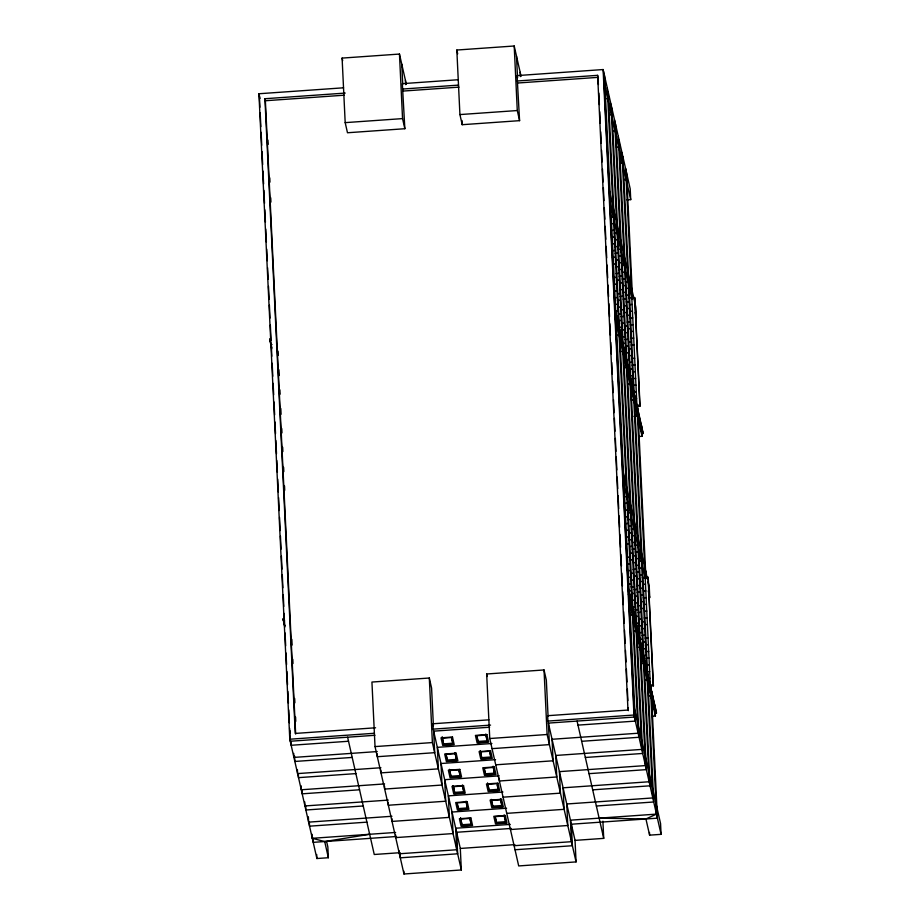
<?xml version="1.0" encoding="UTF-8"?>
<svg xmlns="http://www.w3.org/2000/svg" width="920" height="920" viewBox="0 0 920 920"><rect width="100%" height="100%" fill="white"/><g stroke="black" fill="none" stroke-linecap="round" stroke-linejoin="round"><path stroke-width="1.38" d="M609.741 200.675L632.029 298.759L632.201 291.03M623.116 480.378L645.403 578.462L645.575 570.733M656.891 807.404L656.489 814.119L645.932 818.972L599.127 818.156M312.098 834.279L312.294 838.304L324.691 841.547L369.667 834.279M458.298 79.729L402.327 83.662L404.846 128.72L347.484 132.756L345.184 122.636L342.102 58.098L399.464 54.061L406.353 84.398M626.911 199.893L630.729 199.629L630.211 188.876L603.106 69.552L517.063 75.601L519.582 120.658L462.208 124.695L459.919 114.574L456.826 50.036L514.199 46L521.088 76.337M326.623 841.57L327.853 846.963L328.359 857.727L316.894 858.532L289.788 739.22L258.923 93.748L343.551 87.802M375.578 727.789L295.262 733.435L264.914 98.727L345.218 93.081M402.592 89.044L458.551 85.111M517.316 80.983L597.632 75.337L598.425 84.525M264.914 98.727L265.374 100.74L344.275 95.197M403.052 91.068L459.011 87.135M517.776 83.007L598.092 77.36M605.463 98.681L607.763 98.52M345.184 122.636L402.546 118.611L404.846 128.72M459.919 114.574L517.281 110.549L519.582 120.658M609.144 114.85L611.432 114.689M612.812 131.031L615.112 130.87M616.492 147.211L618.78 147.05M620.16 163.392L622.46 163.231M623.841 179.572L626.14 179.411M610.615 217.051L613.421 216.855M610.869 223.778L613.744 223.571M611.19 230.506L614.065 230.299M614.295 233.231L617.09 233.024M611.512 237.222L614.376 237.026M614.548 239.959L617.412 239.752M611.834 243.949L614.698 243.742M614.87 246.675L617.734 246.48M617.976 249.4L620.77 249.205M612.156 250.677L615.02 250.47M615.192 253.402L618.056 253.195M619.183 256.07L621.092 255.933M612.478 257.393L615.342 257.197M615.514 260.13L618.378 259.923M618.539 262.855L621.414 262.66M612.8 264.12L615.664 263.913M621.644 265.581L624.438 265.385M615.836 266.846L618.7 266.65M618.861 269.583L621.736 269.376M622.851 272.239L624.76 272.113M616.158 273.573L619.022 273.366M619.183 276.299L622.058 276.103M614.399 277.495L616.308 277.368M622.219 279.036L625.082 278.829M616.481 280.301L619.344 280.094M625.324 281.761L628.119 281.566M619.505 283.026L622.38 282.831M613.766 284.291L616.63 284.084M622.541 285.763L625.404 285.556M626.531 288.42L628.44 288.293M619.827 289.754L622.702 289.547M614.088 291.019L616.952 290.812M622.863 292.479L625.726 292.284M618.079 293.675L619.988 293.537M625.899 295.216L628.762 295.009M620.149 296.47L623.024 296.274M615.365 297.666L617.274 297.539M628.992 297.942L634.662 297.539L634.892 298.551L640.032 406.134L637.169 406.329M623.185 299.207L626.048 299M617.435 300.472L620.31 300.265M626.221 301.933L629.084 301.737M614.732 304.462L617.596 304.255M630.2 304.6L632.12 304.462M623.507 305.934L626.37 305.728M617.757 307.188L620.632 306.992M626.531 308.66L629.406 308.464M621.747 309.856L623.656 309.718M615.054 311.19L617.918 310.983M629.567 311.397L632.442 311.19M623.829 312.65L626.692 312.455M619.033 313.846L620.954 313.709M271.078 340.515L269.928 340.596L269.79 339.112L270.94 339.031M615.123 314.835L616.273 314.755L643.068 433.527L641.918 433.607L615.123 314.835L615.836 317.94M271.032 339.434L269.79 339.112M270.986 340.101L269.836 340.181L271.768 348.68M615.181 315.916L616.331 315.836M626.853 315.387L629.728 315.18M621.115 316.641L623.978 316.445M616.331 317.837L618.24 317.71M632.764 317.917L629.889 318.113L629.844 317.043M270.848 344.632L271.998 344.551M618.401 320.643L621.276 320.436M627.175 322.103L630.05 321.908M621.437 323.368L624.3 323.173M630.211 324.841L633.086 324.634M624.473 326.105L627.336 325.898M618.723 327.359L621.598 327.163M627.497 328.831L630.372 328.635M622.713 330.027L624.622 329.889M577.99 725.121L635.352 721.096L629.567 600.07L630.717 599.99L630.66 598.908L629.51 598.989L616.193 320.367L617.343 320.286L617.285 319.205L616.135 319.286L618.895 331.418L620.045 331.338L620.091 332.419L618.942 332.499M630.533 331.568L633.397 331.361M624.795 332.822L627.658 332.626M616.779 335.351L619.08 335.19M619.815 335.466L620.966 335.386L621.011 336.467L619.861 336.547L633.19 615.169L634.34 615.089L634.386 616.17L633.236 616.25L639.032 737.276L581.659 741.301M622.081 336.812L624.944 336.616M633.719 338.089L630.856 338.284L630.809 337.214M625.117 339.549L627.981 339.342M629.096 342.217L631.016 342.079M622.403 343.539L625.266 343.344M631.178 345.011L634.041 344.804M626.394 346.207L628.303 346.07M622.621 348.68L623.771 348.599L623.714 347.518L622.575 347.599L641.78 749.409L555.737 755.458L556.772 776.974L499.399 780.999L499.261 778.136M628.463 349.002L631.338 348.806M620.459 351.532L622.748 351.371M623.495 351.647L624.634 351.566L624.692 352.636L623.542 352.716L636.87 631.35L638.008 631.269L638.066 632.351L636.916 632.431L642.7 753.457L585.338 757.482M625.761 352.992L628.624 352.797M628.785 355.729L631.66 355.522M632.776 358.386L634.685 358.259M626.071 359.72L628.946 359.513M630.062 362.388L631.982 362.25M626.301 364.86L627.44 364.78L627.394 363.699L626.244 363.779L624.404 355.695M632.144 365.183L635.007 364.975M624.128 367.701L626.428 367.54M627.164 367.827L628.314 367.747L628.36 368.816L627.221 368.897L640.538 647.53L641.688 647.45L641.734 648.519L640.596 648.6L646.38 769.626L589.019 773.662M629.429 369.173L632.304 368.978M632.466 371.91L635.329 371.703M629.751 375.9L632.615 375.693M633.742 378.557L635.651 378.43M506.747 813.36L564.121 809.324L563.086 787.807L649.14 781.758L629.924 379.96L631.074 379.879L631.12 380.949L629.97 381.029M627.808 383.881L630.108 383.721M629.924 379.96L630.844 383.997L631.994 383.916L632.04 384.997L630.89 385.077L644.219 663.711L645.369 663.63L645.414 664.7L644.264 664.78L650.06 785.806L592.687 789.843M633.109 385.353L635.973 385.147M636.295 391.874L633.431 392.081L633.477 393.15M633.65 397.21L634.8 397.129L634.742 396.06L633.592 396.14L652.809 797.939L566.766 803.988L567.789 825.505L510.428 829.541M634.708 398.728L636.617 398.601M631.488 400.062L633.776 399.901M636.939 405.317L639.803 405.122L640.032 406.134M637.33 413.39L638.469 413.31L638.422 412.229L637.272 412.309L656.489 814.119L570.446 820.168L571.469 841.685L514.107 845.71M634.006 416.323L637.456 416.081M638.192 416.357L639.342 416.277L639.388 417.358L638.238 417.438L645.955 578.806M643.068 433.527L643.011 432.457L641.872 432.538L642.045 436.298L639.504 436.482M623.99 496.754L626.796 496.558M624.243 503.481L627.118 503.274M625.519 510.14L627.44 510.002M627.67 512.934L630.464 512.739M624.887 516.925L627.762 516.729M627.923 519.662L630.786 519.455M625.209 523.653L628.084 523.445M629.199 526.32L631.108 526.183M631.35 529.103L634.144 528.908M626.485 530.311L628.394 530.173M628.567 533.106L631.431 532.91M631.591 535.842L634.466 535.635M625.853 537.096L628.716 536.9M628.889 539.833L631.752 539.626M632.88 542.49L634.788 542.363M626.175 543.823L629.038 543.616M635.019 545.284L637.824 545.088M630.165 546.491L632.074 546.353M632.235 549.286L635.11 549.079M635.271 552.011L638.146 551.816M629.533 553.276L632.396 553.081M632.557 556.014L635.432 555.806M626.819 557.267L629.682 557.072M636.548 558.67L638.457 558.543M629.855 560.004L632.719 559.797M638.698 561.464L641.493 561.269M633.834 562.66L635.755 562.534M627.141 563.995L630.005 563.787M635.915 565.466L638.779 565.259M638.952 568.192L641.815 567.996M633.202 569.457L636.077 569.25M627.463 570.722L630.327 570.515M636.237 572.183L639.101 571.987M630.499 573.447L633.362 573.252M640.228 574.851L642.137 574.712M633.523 576.184L636.398 575.977M627.785 577.438L630.648 577.242M642.367 577.645L648.036 577.242L648.266 578.254L653.418 685.837L650.543 686.032M637.514 578.841L639.423 578.714M630.809 580.175L633.684 579.968M639.595 581.647L642.459 581.44M628.107 584.165L630.97 583.958M642.62 584.372L645.495 584.165M636.881 585.637L639.745 585.43M631.131 586.891L634.006 586.695M639.918 588.363L642.781 588.167M634.168 589.628L637.043 589.421M628.429 590.893L631.293 590.686M643.896 591.031L645.817 590.893M637.203 592.353L640.067 592.158M631.453 593.619L634.328 593.423M284.728 625.91L284.452 620.218L283.314 620.298L283.164 618.815L284.314 618.734L283.256 619.217M628.509 594.55L629.648 594.458L656.443 713.241L655.293 713.322L628.509 594.55L629.74 594.872L629.797 595.942L628.647 596.022L634.432 717.048L548.389 723.097L549.412 744.613L492.05 748.65M284.452 620.218L283.222 619.884L284.843 627.037M628.556 595.619L629.706 595.539M641.194 595.021L643.103 594.883M634.49 596.356L637.365 596.148M629.706 597.54L631.615 597.413M643.264 597.816L646.139 597.62M631.775 600.346L634.65 600.139M640.561 601.818L643.425 601.611M634.811 603.071L637.675 602.876M646.461 604.336L643.586 604.543L643.54 603.462M637.847 605.808L640.711 605.601M632.097 607.062L634.972 606.866M640.872 608.534L643.747 608.338M635.133 609.799L637.997 609.592M632.327 612.202L633.466 612.122L633.42 611.041L632.27 611.121L628.9 596.298M644.862 611.202L646.783 611.064M638.169 612.524L641.033 612.329M633.374 613.72L635.294 613.594M630.154 615.054L632.454 614.894M635.456 616.526L638.319 616.319M644.23 617.987L647.105 617.792M638.491 619.252L641.355 619.045M641.516 621.977L644.391 621.782M635.778 623.242L638.641 623.047M647.415 624.507L644.552 624.714L644.506 623.633M638.813 625.98L641.677 625.772M635.996 628.383L637.146 628.303L637.088 627.221L635.95 627.302L632.581 612.478M641.838 628.705L644.713 628.509M637.054 629.901L638.963 629.763M633.834 631.235L636.122 631.074M639.135 632.695L641.999 632.5M642.16 635.432L645.035 635.226M645.196 638.158L648.059 637.962M639.457 639.423L642.321 639.216M642.482 642.148L645.357 641.953M637.169 632.695L639.619 643.482L640.769 643.402L640.826 644.483L639.676 644.563L645.46 765.589L559.417 771.627L560.441 793.144L503.079 797.18M648.381 644.678L645.518 644.885L645.564 645.966M640.734 646.081L642.643 645.943M637.502 647.415L639.803 647.243M642.804 648.876L645.679 648.681M645.84 651.613L648.703 651.406M643.126 655.603L646.001 655.396M646.162 658.329L649.025 658.133M643.344 660.732L644.494 660.652L644.448 659.582L643.298 659.663L640.849 648.876M644.403 662.262L646.323 662.124M432.94 723.764L433.4 725.776L431.595 688.125L429.306 678.017L371.933 682.053L375.026 746.591L403.972 874L461.334 869.963L460.299 848.458L433.193 729.134L432.94 723.764L488.911 719.831M597.632 75.337L627.981 710.056L547.664 715.691L547.929 721.073L575.034 840.385L576.069 861.902L518.696 865.938L489.75 738.53L486.668 673.992L544.03 669.956L546.33 680.064L548.067 716.323M641.182 663.584L643.482 663.423M649.347 664.849L646.484 665.056L646.53 666.137M646.806 671.784L649.669 671.577M646.978 675.844L648.117 675.763L648.174 676.832L647.024 676.913M648.082 678.431L649.991 678.304M644.862 679.765L647.151 679.604M644.529 665.056L647.887 679.88L649.037 679.799L649.094 680.88L647.944 680.961L653.729 801.987L596.367 806.012M650.313 685.02L653.188 684.825L653.418 685.837M650.705 693.094L651.843 693.013L651.797 691.932L650.647 692.012L648.197 681.237M648.531 695.945L650.831 695.784M656.443 713.241L656.385 712.16L655.247 712.241L650.957 693.369M289.788 739.22L374.417 733.274M433.193 729.134L490.567 725.109M547.929 721.073L633.972 715.024L661.077 834.348L649.612 835.153L645.932 818.972M374.923 735.287L290.248 741.244L289.627 728.421M489.624 727.225L433.653 731.158L434.688 752.675L377.315 756.711L377.188 753.836M651.601 716.277L655.419 716.001L654.913 705.249M348.53 741.255L291.157 745.28L290.973 741.255M442.244 738.162L451.421 737.518L452.962 744.291L443.785 744.935L442.186 737.081L443.785 744.935M375.026 746.591L432.388 742.567L461.334 869.963M489.75 738.53L547.124 734.505L576.069 861.902M443.727 743.855L452.904 743.21L452.962 744.291M476.916 736.023L478.147 741.439L487.324 740.795L487.381 741.865L478.193 742.52L476.663 735.735L485.841 735.091L487.381 741.865M377.234 751.559L293.917 757.413L293.721 753.388M491.901 743.509L437.334 747.339L438.357 768.856L380.995 772.88L380.857 770.017M352.199 757.436L294.837 761.461L294.584 756.079M455.089 753.687L445.912 754.342L447.453 761.116L456.63 760.472L455.043 752.617L456.63 760.472M480.332 751.916L489.509 751.272L491.05 758.045L481.873 758.689L480.286 750.846L481.873 758.689M446.177 754.619L447.407 760.035L456.584 759.391M481.827 757.62L491.004 756.976L491.05 758.045M380.914 767.74L297.597 773.593L297.401 769.557M495.569 759.678L441.002 763.519L442.037 785.036L384.675 789.061L384.537 786.197M355.879 773.605L298.517 777.641L298.322 773.605M495.73 764.819L553.092 760.794L552.058 739.277L638.112 733.228L618.895 331.418M449.592 770.511L458.769 769.867L460.31 776.641L451.133 777.285L449.535 769.442L451.133 777.285M493.189 767.452L484.012 768.096L485.553 774.87L494.73 774.226L493.143 766.371L494.73 774.226M451.076 776.216L460.253 775.571L460.31 776.641M484.265 768.372L485.495 773.8L494.672 773.145M384.583 783.92L301.266 789.774L301.082 785.737M499.249 775.859L444.682 779.7L445.717 801.216L388.343 805.241L388.205 802.378M359.559 789.785L302.185 793.822L302.001 789.785M453.272 786.692L462.449 786.048L463.979 792.821L454.802 793.466L453.215 785.622L454.802 793.466M487.68 784.277L496.869 783.633L498.398 790.406L489.221 791.05L487.634 783.196L489.221 791.05M454.756 792.396L463.933 791.752L463.979 792.821M489.175 789.969L498.352 789.325L498.398 790.406M388.263 800.101L304.945 805.954L304.75 801.918M502.929 792.039L448.362 795.869L449.385 817.385L392.023 821.422L391.885 818.547M363.228 805.966L305.865 810.002L305.67 805.966M502.078 806.587L500.537 799.813L491.36 800.457L492.901 807.231L502.078 806.587L502.032 805.506L492.844 806.15L491.315 799.376M457.194 803.148L458.436 808.577L467.613 807.921L467.659 809.002L458.482 809.646L456.941 802.872L466.118 802.228L467.659 809.002M391.943 816.27L308.625 822.135L308.361 816.753M506.598 808.22L452.03 812.049L453.065 833.566L395.703 837.602L395.565 834.727M366.907 822.146L309.546 826.171L309.35 822.146M460.621 819.053L469.798 818.409L471.339 825.182L462.162 825.826L460.563 817.972L462.162 825.826M462.104 824.745L471.281 824.101L471.339 825.182M495.293 816.914L496.524 822.331L505.701 821.686L505.758 822.756L496.581 823.411L495.041 816.626L504.217 815.982L505.758 822.756M312.294 838.304L395.611 832.45M510.278 824.4L455.71 828.23L456.734 849.746L399.372 853.771L399.234 850.908M396.531 836.498L313.214 842.352L313.018 838.315M511.198 828.437L456.63 832.278L457.654 853.794L400.292 857.819L400.154 854.956M400.211 852.679L374.256 854.496L347.61 737.207M460.299 848.458L514.866 844.617M575.034 840.385L603.716 838.373L602.899 821.18M515.028 849.758L572.389 845.721L571.354 824.216L657.409 818.168L651.624 697.141L652.763 697.061L652.717 695.98L651.567 696.06L651.095 686.205M604.083 82.34L630.729 199.629M609.224 189.911L635.869 307.211L636.387 317.964L635.168 312.57M614.882 308.257L643.011 432.457M620.735 339.514L622.265 346.253M628.084 371.864L629.613 378.614M631.764 388.044L633.293 394.784M636.962 410.964L634.512 400.177L635.662 400.096L635.72 401.178L634.57 401.258L647.887 679.88M639.112 420.405L641.562 431.192M615.399 319.01L642.045 436.298M622.598 469.625L647.415 578.818M648.025 581.52L649.255 586.914L649.761 597.667L648.232 590.928M517.063 75.601L517.523 77.625L516.488 56.108M628.256 587.96L656.385 712.16M636.249 628.659L636.87 631.35M639.929 644.828L640.538 647.53M643.609 661.008L644.219 663.711M628.774 598.713L655.419 716.001M633.914 706.295L660.571 823.584L661.077 834.348M456.826 50.036L457.688 53.82M577.07 721.084L603.716 838.373M486.668 673.992L487.243 676.51M342.102 58.098L342.677 60.628M485.783 734.022L487.013 739.438M489.773 751.548L490.693 755.619M497.432 785.266L498.042 787.968M501.722 804.149L500.491 798.732L500.537 799.813M504.16 814.913L505.39 820.329M451.674 737.794L452.904 743.21M459.022 770.155L460.253 775.571M463.933 791.752L462.392 784.978L462.449 786.048M466.072 801.147L467.613 807.921M470.051 818.685L471.281 824.101M258.923 93.748L259.992 98.463M270.192 340.86L270.802 343.562M271.112 344.908L271.722 347.599M283.164 618.815L284.786 625.956M324.691 841.547L328.359 857.727M289.731 730.48L290.34 733.182M627.06 183.448L625.623 168.647L637.203 410.918M631.281 286.983L632.029 298.759M644.655 566.685L645.403 578.462M641.539 425.546L641.803 431.135M634.662 297.539L639.803 405.122M648.036 577.242L653.188 684.825M626.543 172.695L632.581 299.103M637.652 405.065L638.123 414.954M622.863 156.515L634.455 398.785M621.943 152.467L633.535 394.737M619.194 140.334L630.844 383.997M618.274 136.298L629.855 378.557M649.485 832.462L649.612 835.153M615.514 124.154L627.095 366.424M614.594 120.117L639.619 643.482M611.834 107.985L623.426 350.244M610.914 103.937L622.506 346.207M608.166 91.804L619.746 334.063M607.246 87.757L618.827 330.027M604.486 75.624L616.067 317.894M603.566 71.576L615.216 315.249L616.365 315.169L616.423 316.238L615.273 316.319L628.59 594.952M603.106 69.552L633.972 715.024M598.839 93.127L599.391 104.581M599.736 111.745L600.277 123.211M600.691 131.801L601.243 143.267M601.588 150.431L602.129 161.897M602.473 169.061L603.094 181.953M603.359 187.68L603.98 200.583M604.325 207.748L604.877 219.202M605.21 226.366L605.831 239.269M606.176 246.422L606.717 257.887M607.062 265.052L607.683 277.943M608.028 285.108L608.568 296.573M608.913 303.738L609.534 316.629M609.868 323.794L610.42 335.259M610.765 342.424L611.317 353.889M611.719 362.48L612.271 373.945M612.616 381.11L613.157 392.564M613.502 399.728L614.123 412.631M614.399 418.358L615.008 431.25M615.353 438.414L615.974 451.317M616.25 457.044L616.86 469.936M617.205 477.1L617.757 488.566M618.091 495.73L618.711 508.622M619.056 515.786L619.597 527.252M619.942 534.416L620.563 547.308M620.908 554.472L621.448 565.938M621.793 573.102L622.414 585.994M622.69 591.721L623.3 604.612M623.645 611.777L624.197 623.242M624.53 630.407L625.151 643.298M625.496 650.463L626.048 661.928M626.382 669.093L627.003 681.984M627.348 689.149L627.888 700.615M628.233 707.779L628.371 710.643M520.168 72.289L520.375 76.59M514.199 46L517.281 110.549M544.03 669.956L547.124 734.505M496.524 822.331L496.581 823.411M462.012 120.508L462.208 124.695M492.844 806.15L492.901 807.231M485.495 773.8L485.553 774.87M478.147 741.439L478.193 742.52M458.436 808.577L458.482 809.646M447.407 760.035L447.453 761.116M405.433 80.35L405.639 84.651M401.764 64.17L402.718 84.26M399.464 54.061L402.546 118.611M429.306 678.017L432.388 742.567M403.834 871.136L403.972 874M316.698 854.496L316.894 858.532M267.973 140.07L268.18 144.337M269.79 177.882L269.986 182.148M270.733 197.811L270.94 202.089M278.07 351.141L278.277 355.442M278.967 369.794L279.231 375.532M279.921 389.873L280.128 394.174M280.818 408.514L281.083 414.253M281.773 428.605L281.98 432.906M282.67 447.246L282.877 451.547M283.624 467.325L283.832 471.626M284.521 485.978L284.728 490.279M291.847 639.354L292.123 645.058M292.801 659.295L293.008 663.561M294.688 698.533L294.883 702.799M295.573 717.036L295.768 721.314M265.374 100.74L295.653 734.022M259.371 95.772L259.923 107.237M260.199 112.965L260.854 126.603M261.13 132.342L261.74 145.256M262.05 151.673L262.671 164.565M262.982 171.074L263.591 183.988M263.902 190.371L264.523 203.274M264.833 209.806L265.42 222.168M265.753 229.068L266.374 242.075M266.708 249.136L267.26 260.728M267.605 267.766L268.157 279.369M268.49 286.396L269.111 299.448M269.387 305.187L270.008 318.101M270.342 325.105L270.963 338.031M271.273 344.632L271.837 356.224M272.17 363.285L272.791 376.234M273.125 383.364L273.677 394.841M274.022 401.948L274.643 414.92M274.976 421.958L275.529 433.561M275.862 440.53L276.494 453.652M276.816 460.529L277.38 472.293M277.714 479.113L278.323 491.97M278.599 497.685L279.208 510.542M279.542 517.477L280.163 530.553M280.439 536.118L281.06 549.125M281.393 556.209L282.014 569.123M282.29 574.839L282.9 587.765M283.245 594.849L283.797 606.406M284.13 613.421L284.361 619.804M285.062 632.948L285.683 645.851M286.017 652.958L286.568 664.505M286.902 671.473L287.534 684.583M287.856 691.403L288.42 703.225M288.742 709.918L289.363 722.729M452.479 737.035L441.002 737.84L442.727 745.418L454.192 744.613L452.479 737.035M486.898 734.608L475.421 735.413L477.147 743.004L488.612 742.198L486.898 734.608M456.147 753.204L444.682 754.009L446.395 761.599L457.872 760.794L456.147 753.204M490.567 750.789L479.101 751.594L480.815 759.184L492.292 758.367L490.567 750.789M459.827 769.384L448.35 770.189L450.075 777.779L461.553 776.974L459.827 769.384M494.247 766.969L482.77 767.774L484.495 775.353L495.972 774.548L494.247 766.969M463.496 785.565L452.03 786.37L453.755 793.948L465.221 793.144L463.496 785.565M497.916 783.15L486.45 783.955L488.175 791.533L499.64 790.728L497.916 783.15M467.176 801.745L455.699 802.55L457.424 810.129L468.901 809.324L467.176 801.745M501.595 799.319L490.118 800.124L491.843 807.714L503.32 806.909L501.595 799.319M470.856 817.926L459.379 818.731L461.104 826.309L472.569 825.505L470.856 817.926M505.275 815.499L493.798 816.304L495.523 823.894L506.989 823.089L505.275 815.499"/></g></svg>
